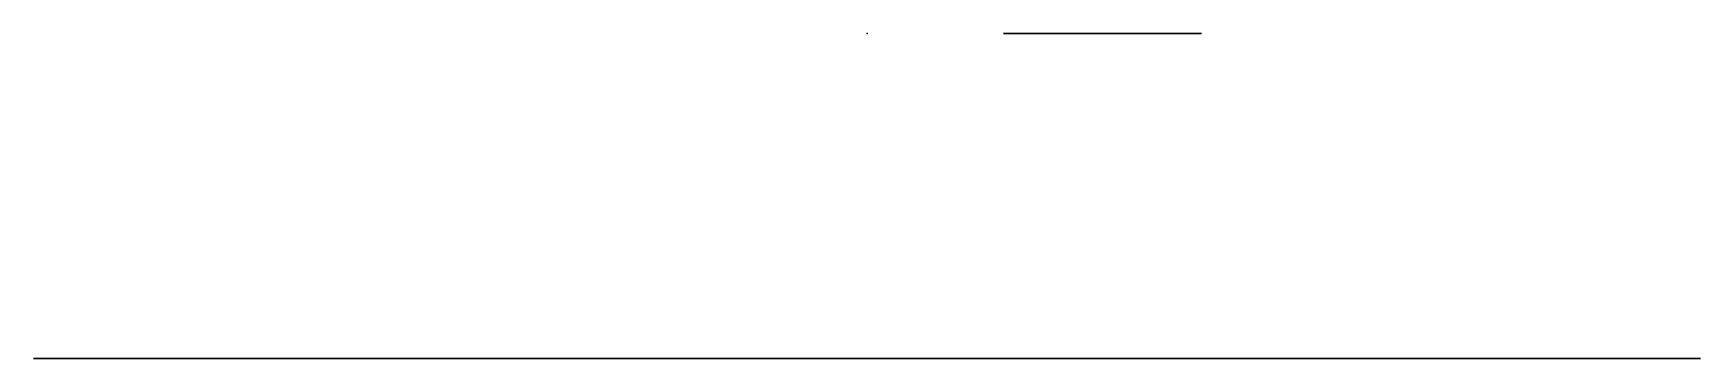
# Model space of a CAD drawing. Header units: centimetres. Extents: x -10.3 to 10.3, y 1.5 to 5.5.
import ezdxf

# ---------------------------------------------------------------- set-up
doc = ezdxf.new("R2010")
doc.units = ezdxf.units.CM
doc.header["$MEASUREMENT"] = 0
doc.layers.add('Untitled v6_Sketch43', color=7, linetype='Continuous')
doc.layers.add('Untitled v6_Sketch44', color=7, linetype='Continuous')

msp = doc.modelspace()

# ---------------------------------------------------------------- linework, layer by layer
at = {"layer": 'Untitled v6_Sketch43', "extrusion": (0, -1, 0)}
for centre, radius in [((-8.505, 0, -1.5), 1.75), ((-7.396, 3.063, -1.5), 0.4), ((-7.396, -3.063, -1.5), 0.4), ((-6.014, -6.014, -1.5), 1.75), ((-6.014, 6.014, -1.5), 1.75), ((0, 0, -1.5), 5.3), ((-3.063, 7.396, -1.5), 0.4), ((0, 8.505, -1.5), 1.75), ((0, -8.505, -1.5), 1.75), ((3.063, -7.396, -1.5), 0.4), ((6.014, 6.014, -1.5), 1.75), ((6.014, -6.014, -1.5), 1.75), ((8.505, 0, -1.5), 1.75), ((7.396, -3.063, -1.5), 0.4), ((7.396, 3.063, -1.5), 0.4)]:
    msp.add_circle(centre, radius, dxfattribs=at)
for centre, radius, start, end in [((-8.21, 1.551, -1.5), 0.15, 169.3024, 259.223), ((-8.21, -1.551, -1.5), 0.15, 100.777, 190.6976), ((0, 0, -1.5), 8.505, 145.6976, 169.3024), ((0, 0, -1.5), 8.505, 190.6976, 214.3024), ((-8.505, 0, -1.5), 1.429, 280.777, 79.223), ((-6.902, -4.709, -1.5), 0.15, 214.3024, 304.223), ((-6.902, 4.709, -1.5), 0.15, 55.777, 145.6976), ((-6.014, 6.014, -1.5), 1.429, 235.777, 34.223), ((-6.014, -6.014, -1.5), 1.429, 325.777, 124.223), ((-4.709, -6.902, -1.5), 0.15, 145.777, 235.6976), ((-4.709, 6.902, -1.5), 0.15, 124.3024, 214.223), ((0, 0, -1.5), 8.505, 235.6976, 259.3024), ((0, 0, -1.5), 8.505, 100.6976, 124.3024), ((-3.063, -7.396, -1.5), 0.4, 101.0081, 33.9756), ((-2.832, -6.837, -1.5), 0.35, 131.5678, 208.3638), ((-2.679, -6.467, -1.5), 0.4, 299.4013, 195.6234), ((-2.832, -6.837, -1.5), 0.35, 286.6199, 3.4568), ((-1.551, -8.21, -1.5), 0.15, 259.3024, 349.223), ((-1.551, 8.21, -1.5), 0.15, 10.777, 100.6976), ((0, 8.505, -1.5), 1.429, 190.777, 349.223), ((0, -8.505, -1.5), 1.429, 10.777, 169.223), ((1.551, -8.21, -1.5), 0.15, 190.777, 280.6976), ((1.551, 8.21, -1.5), 0.15, 79.3024, 169.223), ((0, 0, -1.5), 8.505, 280.6976, 304.3024), ((0, 0, -1.5), 8.505, 55.6976, 79.3024), ((2.679, 6.467, -1.5), 0.4, 124.9165, 21.1385), ((2.796, 6.85, -1.5), 0.35, 102.5526, 188.972), ((3.063, 7.396, -1.5), 0.4, 277.0227, 210.7116), ((2.796, 6.85, -1.5), 0.35, 317.083, 25.1817), ((6.014, 6.014, -1.5), 1.429, 145.777, 304.223), ((6.014, -6.014, -1.5), 1.429, 55.777, 214.223), ((4.709, 6.902, -1.5), 0.15, 325.777, 55.6976), ((4.709, -6.902, -1.5), 0.15, 304.3024, 34.223), ((6.902, -4.709, -1.5), 0.15, 235.777, 325.6976), ((6.902, 4.709, -1.5), 0.15, 34.3024, 124.223), ((0, 0, -1.5), 8.505, 325.6976, 349.3024), ((0, 0, -1.5), 8.505, 10.6976, 34.3024), ((8.505, 0, -1.5), 1.429, 100.777, 259.223), ((8.21, 1.551, -1.5), 0.15, 280.777, 10.6976), ((8.21, -1.551, -1.5), 0.15, 349.3024, 79.223)]:
    msp.add_arc(centre, radius, start, end, dxfattribs=at)
at = {"layer": 'Untitled v6_Sketch43'}
msp.add_point((0, 1.5), dxfattribs=at)
at = {"layer": 'Untitled v6_Sketch44'}
for p, q in [((1.755, 5.5, 6.85), (2.181, 5.5, 8.104)), ((4.113, 5.5, 7.316), (3.603, 5.5, 6.084))]:
    msp.add_line(p, q, dxfattribs=at)
at = {"layer": 'Untitled v6_Sketch44', "extrusion": (0, 1, 0)}
msp.add_circle((-2.796, 6.85, 5.5), 0.35, dxfattribs=at)
for centre, radius, start, end in [((-2.679, 6.467, 5.5), 1, 202.5, 22.5), ((0, 0, 5.5), 8.392, 105.0599, 119.3433)]:
    msp.add_arc(centre, radius, start, end, dxfattribs=at)
at = {"layer": 'Untitled v6_Sketch44'}
msp.add_point((0, 5.5), dxfattribs=at)

doc.saveas('drawing.dxf')
